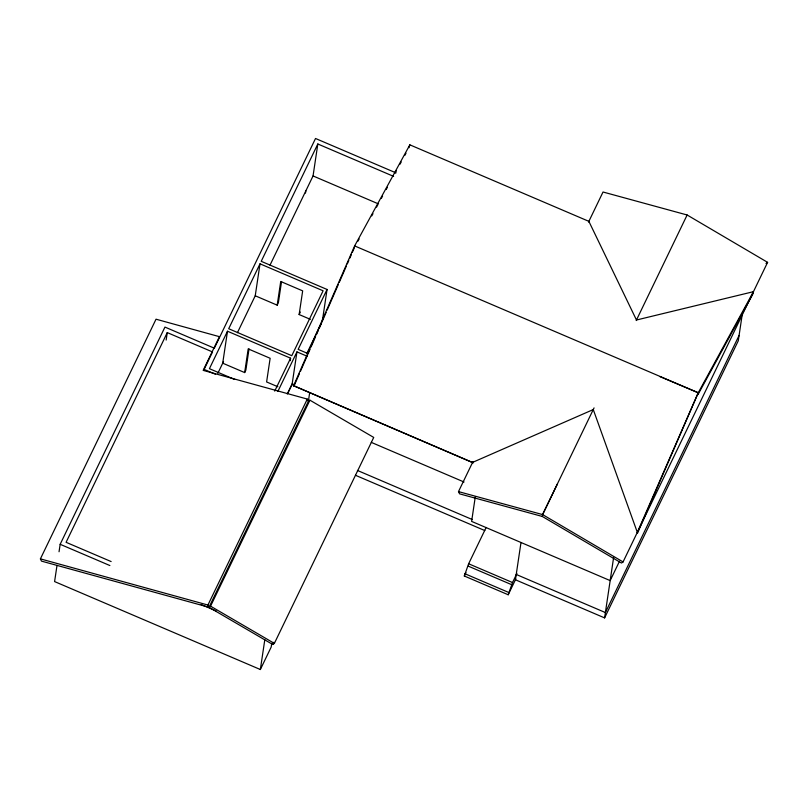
<?xml version="1.0" encoding="UTF-8"?>
<svg xmlns="http://www.w3.org/2000/svg" width="808" height="808" viewBox="0 0 808 808"><rect width="100%" height="100%" fill="white"/><g stroke="black" fill="none" stroke-linecap="round" stroke-linejoin="round"><path stroke-width="1.21" d="M57.004 565.428L54.59 581.578L260.348 669.519L271.195 647.046L271.751 643.32M59.045 551.753L60.166 544.299L164.953 327.089L214.342 348.197L315.524 138.481L396.051 172.902M166.155 340.057L167.266 332.593L212.534 351.945L204.101 369.418L215.574 374.316M290.224 360.661L290.587 358.196L227.492 331.229L222.715 363.186L244.662 372.569L245.864 370.074L249.026 348.894M237.421 332.714L255.237 295.779L260.014 263.822L323.109 290.789L291.789 355.702L228.694 328.735L260.014 263.822M244.662 372.569L248.197 348.894L270.145 358.277L266.61 381.952L277.901 386.779M255.237 295.779L277.184 305.161L280.719 281.487L302.667 290.87L299.132 314.544L310.424 319.372M281.548 281.487L278.386 302.667L277.184 305.161M305.505 193.061L305.828 190.93M270.003 265.165L313.049 175.942L317.827 143.986L393.627 176.376M287.759 393.385L292.082 384.436L296.95 351.884L307.161 356.247M260.348 669.519L264.812 639.683M308.393 401.162L309.676 392.597M322.281 321.422L327.058 289.466L261.216 261.327L317.827 143.986M475.276 496.9L471.62 521.392L610.161 580.599L619.484 561.287M515.787 579.033L508.202 594.759L464.307 576.003L468.63 563.772L486.153 527.462M508.202 594.759L512.524 582.538L516.908 573.458M520.998 542.491L515.433 579.78L604.596 617.888L738.29 340.764L742.4 313.312M588.527 222.079L603.031 192.011L687.133 214.989L767.6 262.348L623.059 561.934L621.473 563.045L542.309 516.464L542.592 514.585L594.062 407.909M604.596 617.888L613.646 557.328M472.589 462.388L593.264 409.565L637.573 533.048L698.243 392.759L753.46 291.678L636.472 320.008L588.86 221.341L409.848 144.834L354.631 245.915L293.627 385.719L473.124 462.772L293.627 385.719M409.01 147.713L409.848 144.834M753.46 291.678L752.632 294.566L697.96 394.637M293.95 386.194L299.485 373.508M300.495 371.205L307.545 355.055M308.545 352.753L310.06 349.288M311.06 346.986L315.595 336.603M316.595 334.29L318.11 330.836M319.12 328.523L326.159 312.383M327.169 310.07L338.239 284.699M339.249 282.386L346.289 266.246M347.299 263.933L348.814 260.469M349.814 258.166L351.329 254.702M352.328 252.399L354.348 247.783M637.239 532.573L698.243 392.759L354.631 245.915M40.4 558.873L156.035 319.2L219.433 336.673L203.172 370.377L307.303 399.071L308.373 401.313L208.999 607.283L41.471 561.116L40.4 558.873L207.929 605.04L208.999 607.283L272.801 644.531L274.356 643.4L373.73 437.431L309.919 400.192L308.373 401.313M167.266 332.593L66.084 542.309L111.14 561.56M227.492 331.229L209.423 368.68L234.663 379.467M217.837 373.306L223.513 361.529M299.132 314.544L300.334 312.05M274.71 391.112L290.587 358.196M277.871 391.405L296.95 351.884M327.058 289.466L298.152 349.379L308.595 353.843M287.264 394.001L292.173 383.84L294.435 384.81M306.949 353.197L321.079 323.917M207.929 605.04L307.303 399.071M208.999 607.283L210.545 606.162L309.919 400.192M272.801 644.531L273.892 642.269M542.309 516.464L459.58 493.85L458.49 491.607L472.993 461.54M464.307 576.003L465.933 572.63M636.219 320.534L687.133 214.989M739.088 335.441L605.384 612.555L516.231 574.458M458.49 491.607L542.592 514.585L557.399 484.022M357.954 241.188L359.156 238.986M371.771 215.898L372.973 213.696M376.568 207.101L377.77 204.899M381.376 198.303L382.578 196.102M386.184 189.506L387.386 187.304M395.193 173.003L396.395 170.811M400 164.206L401.202 162.014M404.808 155.409L406.01 153.217M766.014 263.448L767.6 262.348M659.904 376.599L698.243 392.759M313.049 175.942L378.508 203.919M292.082 384.436L294.354 385.406M371.296 442.38L464.044 482.012M357.419 470.448L472.246 519.524M355.459 475.276L484.83 530.563M468.63 563.772L512.524 582.538M468.276 566.145L512.171 584.901M464.661 573.63L508.555 592.395M60.166 544.299L109.868 565.539M201.192 604.566L216.221 610.989M210.545 606.162L274.356 643.4M542.592 514.585L623.059 561.934"/></g></svg>
